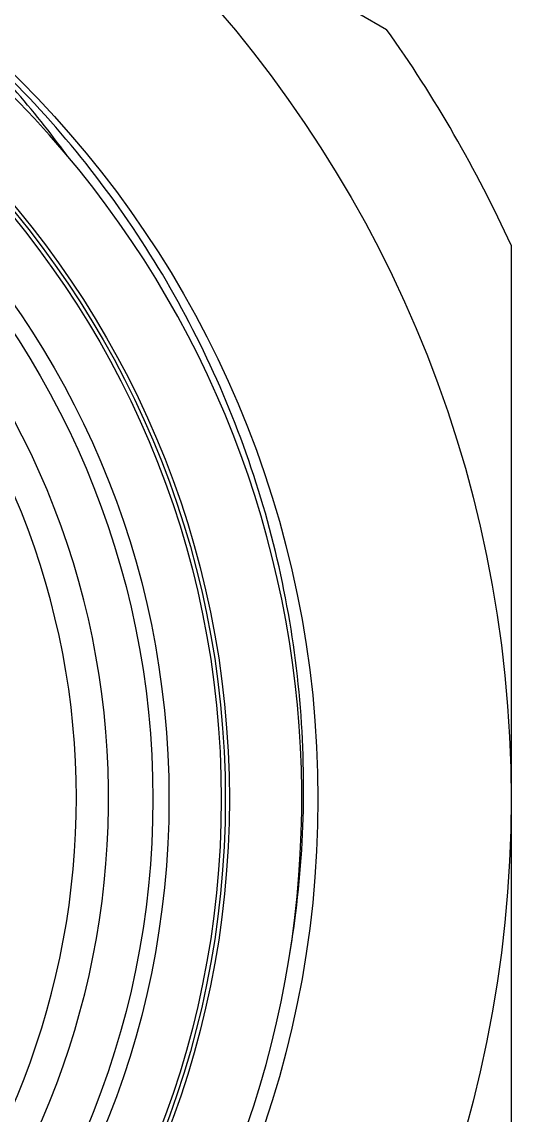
# Model space of a CAD drawing. Header units: millimetres. Extents: x 4086 to 8300, y 123 to 1549.
# Drawn here: x 6744.51 to 6746.029, y 642.506 to 645.898 of the extents above; entities that cross this region are included whole.
import ezdxf

# ---------------------------------------------------------------- set-up
doc = ezdxf.new("R2010")
doc.units = ezdxf.units.MM
doc.layers.add('外形图', color=7, linetype='Continuous')

msp = doc.modelspace()

# ---------------------------------------------------------------- linework, layer by layer
at = {"layer": '外形图'}
for p, q in [((6742.6658, 647.5937), (6745.6423, 645.8752)), ((6746.0291, 645.2053), (6746.0291, 641.7684))]:
    msp.add_line(p, q, dxfattribs=at)
for radius in [3.75, 3.15, 2.875, 2.8625, 2.85, 2.6875, 2.6375]:
    msp.add_circle((6742.2791, 643.4868), radius, dxfattribs=at)
for centre, radius, start, end in [((6742.2791, 643.4868), 3.1, 320.6935, 279.3065), ((6742.2791, 643.4868), 2.5, 304.9239, 295.0761), ((6742.2791, 643.4868), 2.4, 305.9501, 294.0499), ((6742.1417, 643.6481), 3.1084, 36.1927, 45.9693), ((6742.2791, 643.4868), 4.125, 24.62, 35.38), ((6742.2868, 643.5209), 3.0979, 351.2605, 351.4551), ((6742.2934, 643.5198), 3.0912, 350.3236, 351.2607)]:
    msp.add_arc(centre, radius, start, end, dxfattribs=at)
msp.add_open_spline([(6745.3503, 643.0606), (6745.3891, 643.3188), (6745.4012, 643.8475), (6745.2205, 644.6181), (6744.8538, 645.3195), (6744.4998, 645.7123), (6744.3022, 645.883)], degree=3, knots=[0, 0, 0, 0, 0.249995, 0.499993, 0.749994, 1, 1, 1, 1], dxfattribs=at)

doc.saveas('drawing.dxf')
